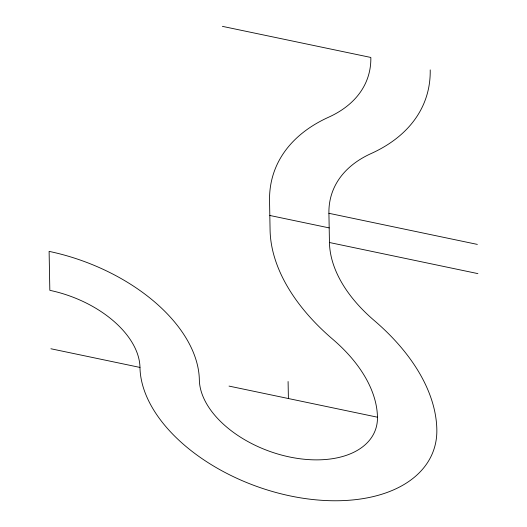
<?xml version="1.0" encoding="UTF-8"?>
<svg xmlns="http://www.w3.org/2000/svg" width="527" height="527" viewBox="0 0 527 527"><rect width="100%" height="100%" fill="white"/><g stroke="black" fill="none" stroke-linecap="round" stroke-linejoin="round"><path stroke-width="0.79" d="M222.401 26.35L370.837 57.456A154.147 93.411 19.8 0 1 328.631 117.205A215.806 130.775 19.8 0 0 269.541 200.853L270.081 230.068A215.806 130.775 19.8 0 0 332.721 339.23A154.147 93.411 19.8 0 1 377.464 417.2A92.489 56.046 19.8 0 1 289.481 456.962A92.489 56.046 19.8 0 1 199.344 379.868A154.147 93.411 19.8 0 0 49.11 251.379L49.828 290.337A92.489 56.046 19.8 0 1 139.971 367.431A154.147 93.411 19.8 0 0 290.199 495.92A154.147 93.411 19.8 0 0 436.837 429.643A215.806 130.775 19.8 0 0 374.196 320.482A154.147 93.411 19.8 0 1 329.454 242.512L328.914 213.297A154.147 93.411 19.8 0 1 371.12 153.548A215.806 130.775 19.8 0 0 430.21 69.9M328.914 213.297L477.35 244.403M269.811 215.464L329.184 227.901M329.454 242.512L477.89 273.618M50.908 348.762L139.971 367.431M229.028 386.093L377.464 417.2M288.091 381.515L288.401 398.537"/></g></svg>
